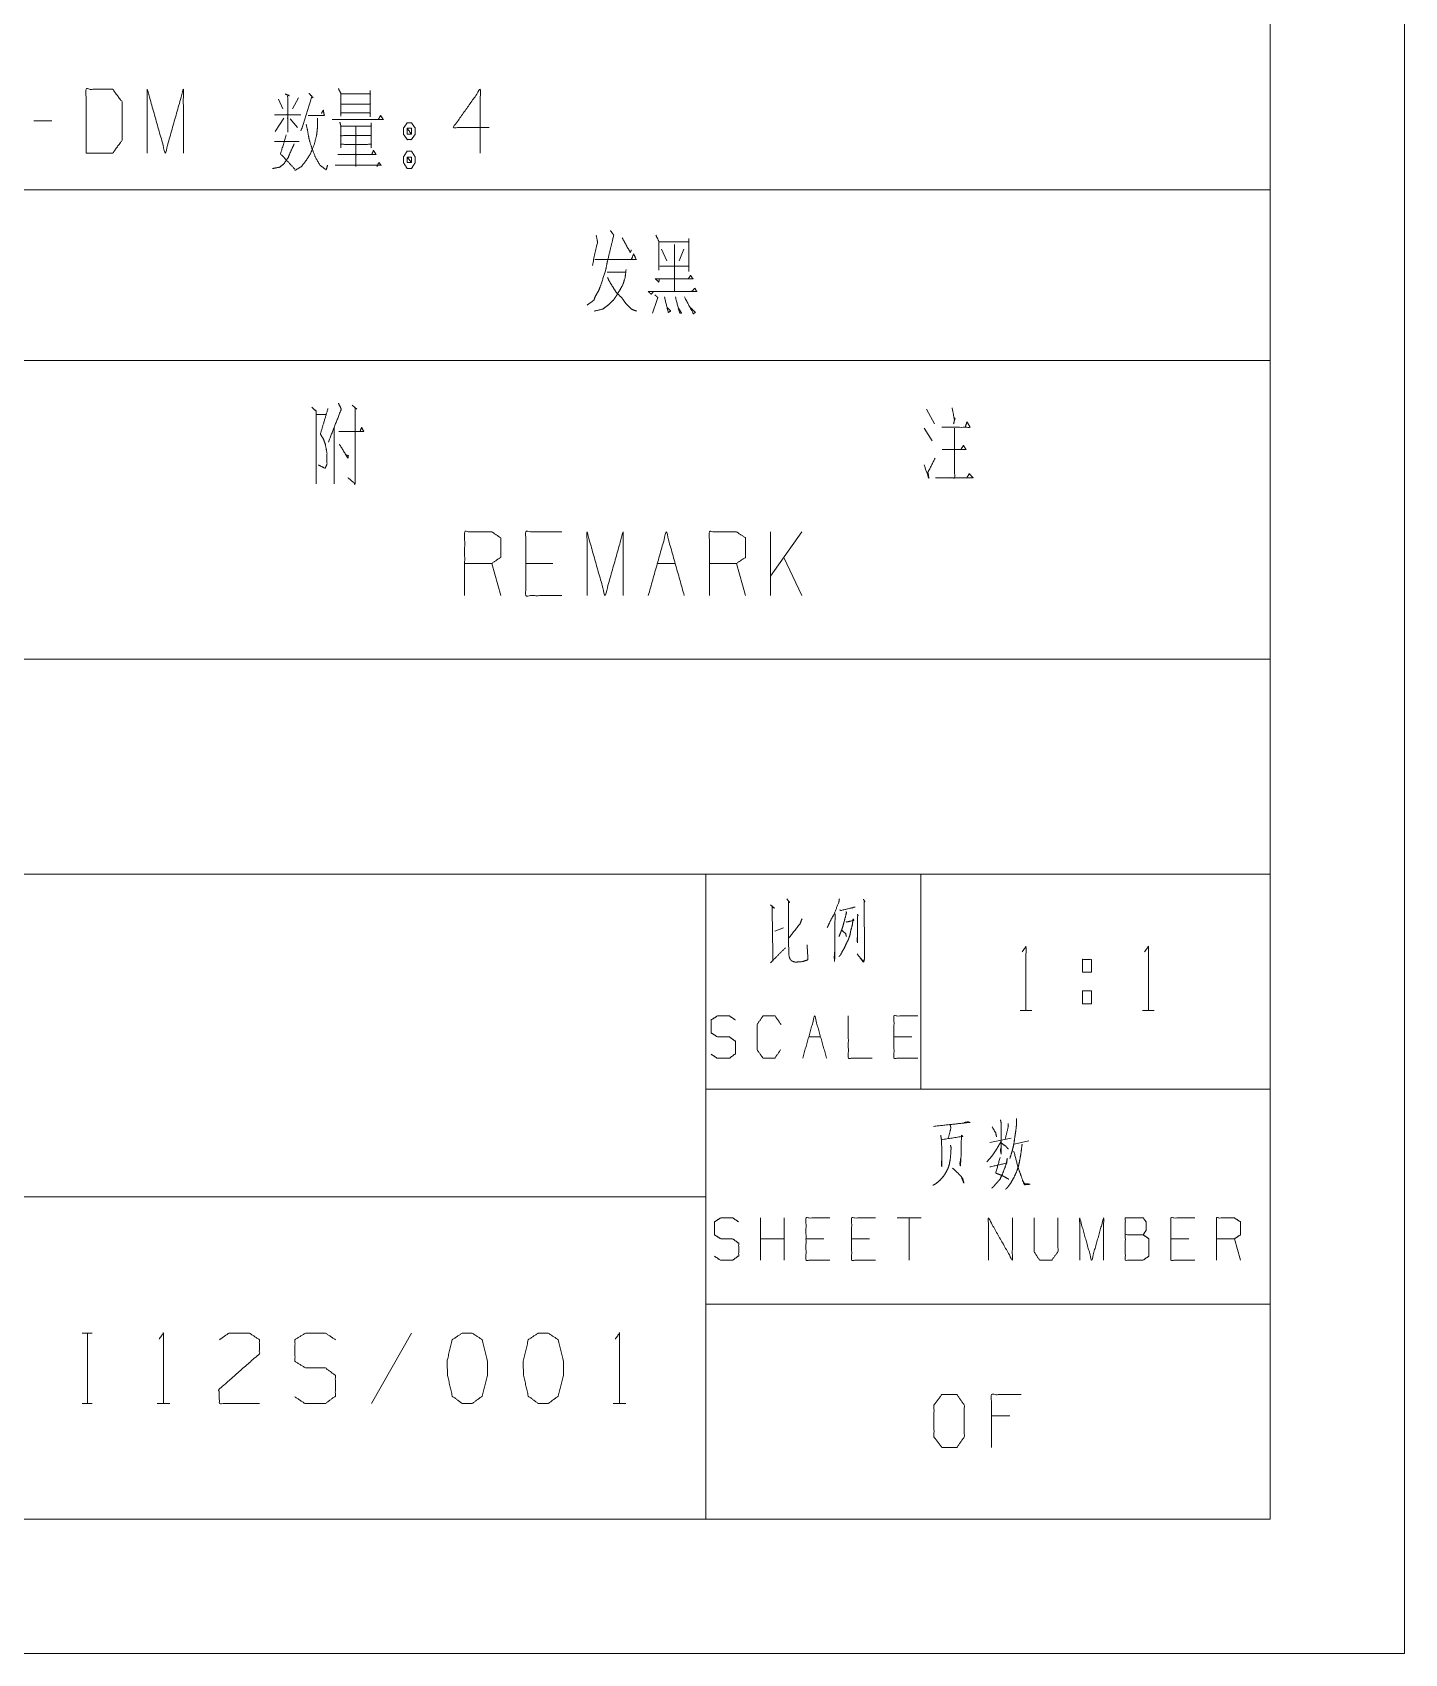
# Model space of a CAD drawing. Header units: millimetres. Extents: x 0 to 210, y 0 to 297.
# Drawn here: x 158.9 to 210, y 0 to 60.3 of the extents above; entities that cross this region are included whole.
import ezdxf

# ---------------------------------------------------------------- set-up
doc = ezdxf.new("R2010")
doc.units = ezdxf.units.MM
doc.layers.add('101', color=7, linetype='Continuous', true_color=0xffffff)

msp = doc.modelspace()

# ---------------------------------------------------------------- linework, layer by layer
at = {"layer": '101', "color": 133, "linetype": 'Continuous', "lineweight": 18}
for p, q in [((210, 0), (210, 297)), ((205, 5), (205, 292)), ((25, 37), (205, 37)), ((25, 29), (205, 29)), ((184, 29), (184, 5)), ((192, 29), (192, 21)), ((184, 21), (205, 21)), ((75, 17), (184, 17)), ((184, 13), (205, 13)), ((25, 5), (205, 5)), ((25, 5), (205, 5)), ((0, 0), (210, 0))]:
    msp.add_line(p, q, dxfattribs=at)
at = {"layer": '101', "color": 72, "linetype": 'Continuous', "lineweight": 18}
for p, q in [((168.108, 57.829), (168.267, 57.479)), ((168.85, 57.879), (168.62, 57.479)), ((159.674, 57.029), (159.002, 57.029)), ((168.302, 57.129), (167.984, 56.629)), ((168.532, 57.104), (168.815, 56.779)), ((167.949, 56.254), (168.868, 56.254)), ((158, 54.463), (205, 54.463)), ((205, 54.463), (205, 48.113)), ((182.269, 52.525), (183.365, 52.525)), ((183.365, 52.65), (183.365, 51.425)), ((182.357, 52.25), (182.552, 51.825)), ((182.835, 52.425), (182.835, 50.675)), ((183.188, 52.25), (183.011, 51.825)), ((180.328, 51.4), (181, 51.4)), ((182.287, 51.625), (183.365, 51.625)), ((158, 48.113), (205, 48.113)), ((205, 48.113), (205, 37)), ((170.844, 46.45), (171.021, 46.3)), ((169.518, 46.1), (169.872, 46.1)), ((192.212, 46.3), (192.513, 45.75)), ((170.172, 45.6), (170.172, 43.525)), ((192.124, 45.6), (192.425, 45.125)), ((187.578, 41.737), (186.411, 40.088)), ((186.411, 39.362), (186.411, 41.737)), ((176.372, 39.362), (176.037, 40.563)), ((178.313, 40.563), (177.306, 40.563)), ((182.194, 40.563), (182.866, 40.563)), ((185.478, 39.362), (185.142, 40.563)), ((187.578, 39.362), (186.906, 40.788)), ((158, 37), (205, 37)), ((186.571, 26.885), (186.893, 27.009)), ((198.014, 24.655), (198.349, 24.655)), ((198.014, 24.655), (198.014, 24.18)), ((195.702, 23.93), (196.126, 23.93)), ((200.255, 23.93), (200.679, 23.93)), ((187.829, 22.946), (188.274, 22.946)), ((191.668, 22.946), (191.001, 22.946)), ((194.569, 19.017), (195.359, 19.182)), ((195.476, 18.955), (196.018, 19.079)), ((186.031, 14.637), (186.031, 16.21)), ((186.921, 14.637), (186.921, 16.21)), ((192.013, 16.21), (191.123, 16.21)), ((191.568, 16.21), (191.568, 14.637)), ((186.921, 15.432), (186.031, 15.432)), ((188.396, 15.432), (187.729, 15.432)), ((190.093, 15.432), (189.426, 15.432)), ((201.974, 15.432), (201.306, 15.432)), ((203.893, 14.637), (203.671, 15.432)), ((160.796, 11.925), (161.166, 11.925)), ((160.991, 11.925), (160.991, 9.303)), ((173.047, 11.925), (171.564, 9.303)), ((160.796, 9.303), (161.166, 9.303)), ((163.585, 9.303), (164.054, 9.303)), ((180.557, 9.303), (181.026, 9.303)), ((195.315, 8.851), (194.628, 8.851))]:
    msp.add_line(p, q, dxfattribs=at)
for points, knots in [([(160.943, 55.829), (161.932, 55.829), (162.286, 56.304), (162.286, 57.729), (161.932, 58.204), (160.943, 58.204), (160.943, 55.829)], [0, 0, 0.142135, 0.22716, 0.43179, 0.516816, 0.658951, 1, 1]), ([(163.219, 55.829), (163.219, 58.204), (163.891, 55.829), (164.562, 58.204), (164.562, 55.829)], [0, 0, 0.245192, 0.5, 0.754808, 1, 1]), ([(168.355, 58.029), (168.514, 57.954), (168.444, 58.004), (168.444, 56.604), (168.444, 57.254), (167.949, 57.254), (168.939, 57.254)], [0, 0, 0.046315, 0.06912, 0.437817, 0.608997, 0.739331, 1, 1]), ([(169.239, 58.054), (169.398, 57.879), (169.345, 57.929), (168.939, 56.654)], [0, 0, 0.143537, 0.18777, 1, 1]), ([(170.331, 58.229), (170.42, 58.054), (170.42, 57.204), (170.42, 57.329), (171.516, 57.329), (171.516, 57.179), (171.516, 58.154), (171.516, 58.029), (170.42, 58.029), (171.516, 58.029), (171.516, 57.654), (170.42, 57.654)], [0, 0, 0.027307, 0.145701, 0.163111, 0.315748, 0.336642, 0.472446, 0.489857, 0.642494, 0.795131, 0.847363, 1, 1]), ([(175.945, 56.779), (174.601, 56.779), (175.609, 58.204), (175.609, 55.829)], [0, 0, 0.245868, 0.565295, 1, 1]), ([(169.204, 57.229), (169.805, 57.229), (169.769, 57.429), (169.699, 57.304)], [0, 0, 0.634144, 0.848458, 1, 1]), ([(169.557, 57.129), (169.557, 56.829), (169.522, 56.504), (169.433, 56.154), (169.292, 55.804), (169.133, 55.554), (168.956, 55.329), (168.709, 55.179)], [0, 0, 0.134098, 0.280225, 0.441582, 0.610314, 0.742764, 0.870658, 1, 1]), ([(169.133, 56.904), (169.186, 56.654), (169.239, 56.354), (169.345, 56.004), (169.486, 55.654), (169.646, 55.379), (169.875, 55.204), (169.928, 55.379)], [0, 0, 0.122115, 0.267686, 0.442435, 0.622808, 0.774612, 0.912623, 1, 1]), ([(170.102, 57.079), (171.993, 57.079), (171.904, 57.229), (171.816, 57.079)], [0, 0, 0.844515, 0.922257, 1, 1]), ([(170.384, 56.979), (170.42, 56.854), (170.42, 56.029), (170.42, 56.154), (171.551, 56.154), (171.551, 56.029), (171.551, 56.954), (171.551, 56.829), (170.42, 56.829), (170.42, 56.479), (171.551, 56.479), (170.985, 56.479), (170.985, 56.829), (170.985, 55.329), (170.985, 55.779), (170.314, 55.779), (171.728, 55.779), (171.639, 55.929), (171.569, 55.779)], [0, 0, 0.011506, 0.084582, 0.095654, 0.195852, 0.206924, 0.288857, 0.299929, 0.400127, 0.431128, 0.531326, 0.581425, 0.612427, 0.745292, 0.785151, 0.844644, 0.969891, 0.985312, 1, 1]), ([(173.05, 56.954), (172.891, 56.954), (172.749, 56.754), (172.749, 56.529), (172.891, 56.329), (173.05, 56.329), (173.191, 56.529), (173.191, 56.754), (173.05, 56.954)], [0, 0, 0.091012, 0.231142, 0.35987, 0.5, 0.591012, 0.731142, 0.85987, 1, 1]), ([(172.891, 56.529), (173.05, 56.529), (172.891, 56.754), (172.891, 56.529)], [0, 0, 0.241161, 0.658901, 1, 1]), ([(173.05, 56.529), (173.05, 56.754), (172.891, 56.754)], [0, 0, 0.585819, 1, 1]), ([(168.691, 56.179), (168.55, 55.879), (168.461, 55.654), (168.302, 55.429), (168.143, 55.304), (167.878, 55.254)], [0, 0, 0.251052, 0.434034, 0.642626, 0.795766, 1, 1]), ([(168.391, 56.504), (168.179, 55.804), (168.709, 55.229)], [0, 0, 0.483239, 1, 1]), ([(173.191, 55.679), (173.05, 55.904), (172.891, 55.904), (172.749, 55.679), (172.749, 55.479), (172.891, 55.254), (173.05, 55.254), (173.191, 55.479), (173.191, 55.679)], [0, 0, 0.1492, 0.238515, 0.387715, 0.500002, 0.6492, 0.738515, 0.887713, 1, 1]), ([(172.891, 55.679), (172.891, 55.479), (173.05, 55.479)], [0, 0, 0.556976, 1, 1]), ([(173.05, 55.679), (172.891, 55.679), (173.05, 55.479), (173.05, 55.679)], [0, 0, 0.258824, 0.674604, 1, 1]), ([(170.208, 55.379), (171.922, 55.379), (171.834, 55.479), (171.763, 55.329)], [0, 0, 0.85138, 0.917652, 1, 1]), ([(180.452, 52.95), (180.576, 52.775), (180.346, 51.825), (180.275, 51.475), (180.099, 50.925), (180.01, 50.7), (179.904, 50.525), (179.833, 50.35), (179.586, 50.175)], [0, 0, 0.069933, 0.388856, 0.50537, 0.693872, 0.77275, 0.839519, 0.901106, 1, 1]), ([(179.922, 52.775), (179.975, 52.525), (179.78, 51.65)], [0, 0, 0.22186, 1, 1]), ([(180.894, 52.675), (181.194, 52.125), (181.23, 52.225)], [0, 0, 0.855264, 1, 1]), ([(182.145, 52.775), (182.251, 52.55), (182.251, 51.475)], [0, 0, 0.187903, 1, 1]), ([(179.869, 51.875), (181.407, 51.875), (181.318, 52.075), (181.23, 51.875)], [0, 0, 0.778578, 0.889291, 1, 1]), ([(181.035, 51.5), (181, 51.2), (180.912, 50.925), (180.77, 50.675), (180.576, 50.375), (180.364, 50.175), (180.169, 50.025), (179.851, 49.95)], [0, 0, 0.143872, 0.28145, 0.418244, 0.588512, 0.727362, 0.844321, 1, 1]), ([(182.269, 51.125), (182.251, 51.025), (182.128, 51.15), (183.524, 51.15), (183.436, 51.275), (183.347, 51.15)], [0, 0, 0.05129, 0.140117, 0.84536, 0.922677, 1, 1]), ([(180.346, 51.2), (180.417, 51.05), (180.558, 50.825), (180.664, 50.65), (180.894, 50.425), (181.035, 50.225), (181.23, 50.025), (181.424, 49.95)], [0, 0, 0.098119, 0.25536, 0.376435, 0.56672, 0.711651, 0.876695, 1, 1]), ([(182.057, 50.675), (181.969, 50.575), (181.863, 50.675), (183.665, 50.675), (183.595, 50.8), (183.471, 50.675)], [0, 0, 0.055568, 0.11626, 0.866966, 0.926768, 1, 1]), ([(182.11, 50.55), (182.216, 50.45), (182.022, 49.875)], [0, 0, 0.193633, 1, 1]), ([(182.463, 50.475), (182.605, 49.9), (182.693, 49.95), (182.552, 50.1)], [0, 0, 0.658074, 0.770913, 1, 1]), ([(182.87, 50.475), (183.029, 49.875), (183.1, 49.875), (182.976, 50.075)], [0, 0, 0.669907, 0.746201, 1, 1]), ([(183.206, 50.475), (183.542, 49.85), (183.612, 49.9), (183.436, 50.075)], [0, 0, 0.679076, 0.761949, 1, 1]), ([(170.332, 46.525), (170.438, 46.3), (169.96, 45.075)], [0, 0, 0.1591, 1, 1]), ([(169.342, 46.375), (169.501, 46.225), (169.501, 43.525)], [0, 0, 0.074912, 1, 1]), ([(169.943, 46.325), (169.66, 45.375), (169.766, 45.2), (169.837, 45.025), (169.907, 44.675), (169.907, 44.25), (169.837, 44.1), (169.589, 44.225)], [0, 0, 0.379816, 0.458223, 0.530548, 0.667372, 0.830226, 0.89377, 1, 1]), ([(170.95, 46.35), (170.95, 43.525), (170.685, 43.75)], [0, 0, 0.890401, 1, 1]), ([(193.167, 46.35), (193.255, 45.875), (193.273, 45.975), (193.22, 45.75)], [0, 0, 0.592187, 0.716659, 1, 1]), ([(170.349, 45.475), (171.268, 45.475), (171.198, 45.625), (171.145, 45.5)], [0, 0, 0.752925, 0.888766, 1, 1]), ([(193.255, 45.6), (193.255, 43.75), (192.548, 43.75), (193.945, 43.75), (193.803, 43.9), (193.715, 43.75)], [0, 0, 0.426897, 0.590045, 0.912257, 0.959827, 1, 1]), ([(192.778, 45.625), (193.839, 45.625), (193.715, 45.825), (193.662, 45.65)], [0, 0, 0.717264, 0.876322, 1, 1]), ([(170.367, 45), (170.685, 44.475), (170.703, 44.575), (170.614, 44.6)], [0, 0, 0.760435, 0.886228, 1, 1]), ([(192.796, 44.8), (193.68, 44.8), (193.591, 44.95), (193.503, 44.825)], [0, 0, 0.729814, 0.873584, 1, 1]), ([(192.124, 44.225), (192.301, 43.725), (192.266, 43.95), (192.531, 44.475)], [0, 0, 0.393933, 0.563116, 1, 1]), ([(175.029, 39.362), (175.029, 41.737), (176.037, 41.737), (176.372, 41.513), (176.372, 40.788), (176.037, 40.563), (175.029, 40.563)], [0, 0, 0.400951, 0.571036, 0.639278, 0.761673, 0.829915, 1, 1]), ([(178.649, 39.362), (177.306, 39.362), (177.306, 41.737), (178.649, 41.737)], [0, 0, 0.265392, 0.734608, 1, 1]), ([(179.582, 39.362), (179.582, 41.737), (180.254, 39.362), (180.925, 41.737), (180.925, 39.362)], [0, 0, 0.245192, 0.5, 0.754808, 1, 1]), ([(184.135, 39.362), (184.135, 41.737), (185.142, 41.737), (185.478, 41.513), (185.478, 40.788), (185.142, 40.563), (184.135, 40.563)], [0, 0, 0.400951, 0.571036, 0.639278, 0.761673, 0.829915, 1, 1]), ([(186.41, 27.858), (186.557, 27.733), (186.469, 27.775), (186.498, 25.788), (186.41, 25.705), (186.966, 26.264)], [0, 0, 0.060255, 0.090729, 0.71461, 0.752496, 1, 1]), ([(187.01, 28.085), (187.127, 27.94), (187.083, 27.982), (187.083, 27.547), (187.083, 26.719), (187.083, 26.429), (187.083, 26.326), (187.098, 25.933), (187.142, 25.829), (187.201, 25.767), (187.332, 25.726), (187.596, 25.746), (187.786, 25.808), (187.801, 25.829), (187.771, 26.367)], [0, 0, 0.050888, 0.067372, 0.186119, 0.412301, 0.491466, 0.519738, 0.627249, 0.657961, 0.681273, 0.718989, 0.79117, 0.845839, 0.852764, 1, 1]), ([(188.971, 28.085), (188.956, 27.982), (188.781, 27.526), (188.634, 27.257), (188.517, 27.009)], [0, 0, 0.089069, 0.504979, 0.766001, 1, 1]), ([(188.985, 27.671), (189.015, 27.651), (189.044, 27.651), (189.556, 27.775), (189.512, 27.775), (189.439, 27.733)], [0, 0, 0.049781, 0.090425, 0.822292, 0.883256, 1, 1]), ([(189.864, 28.065), (189.922, 27.982), (189.893, 27.961), (189.907, 25.912), (189.907, 25.891), (189.893, 25.767), (189.864, 25.726), (189.629, 26.036), (189.864, 25.746), (189.893, 25.829)], [0, 0, 0.031371, 0.042462, 0.676474, 0.682878, 0.721568, 0.737253, 0.857567, 0.972831, 1, 1]), ([(187.083, 26.616), (187.508, 27.154), (187.581, 27.34)], [0, 0, 0.77398, 1, 1]), ([(188.81, 27.526), (188.795, 25.767), (188.781, 25.891), (188.781, 25.912), (188.795, 26.098)], [0, 0, 0.841012, 0.900786, 0.910681, 1, 1]), ([(189.22, 27.609), (189.234, 27.568), (189.161, 27.278), (189.088, 27.009), (189.015, 26.823), (188.956, 26.678)], [0, 0, 0.044894, 0.350479, 0.635591, 0.840224, 1, 1]), ([(189.22, 27.216), (189.512, 27.278), (189.483, 27.34), (189.454, 27.112), (189.395, 26.905), (189.366, 26.74), (189.307, 26.574), (189.234, 26.429), (189.161, 26.264), (189.088, 26.14), (189.015, 25.995), (188.956, 25.933)], [0, 0, 0.158182, 0.194476, 0.315843, 0.429568, 0.518472, 0.611327, 0.697145, 0.792857, 0.869066, 0.954883, 1, 1]), ([(189.644, 27.506), (189.673, 27.464), (189.644, 27.444), (189.644, 26.45), (189.629, 26.554), (189.644, 26.678)], [0, 0, 0.038712, 0.066084, 0.824707, 0.904517, 1, 1]), ([(189.073, 26.905), (189.205, 26.781), (189.234, 26.678)], [0, 0, 0.6273, 1, 1]), ([(195.772, 26.105), (195.914, 26.305), (195.914, 23.93)], [0, 0, 0.09349, 1, 1]), ([(200.325, 26.105), (200.467, 26.305), (200.467, 23.93)], [0, 0, 0.09349, 1, 1]), ([(198.014, 25.355), (198.014, 25.83), (198.349, 25.83), (198.349, 25.355), (198.014, 25.355)], [0, 0, 0.292908, 0.5, 0.792908, 1, 1]), ([(198.349, 24.655), (198.349, 24.18), (198.014, 24.18)], [0, 0, 0.585816, 1, 1]), ([(184.2, 22.3), (184.423, 22.151), (184.879, 22.151), (185.102, 22.316), (185.102, 22.78), (184.879, 22.946), (184.434, 22.946), (184.2, 23.095), (184.2, 23.575), (184.434, 23.724), (184.879, 23.724), (185.102, 23.575)], [0, 0, 0.068033, 0.184053, 0.254519, 0.372335, 0.442802, 0.555844, 0.62637, 0.748394, 0.81892, 0.931963, 1, 1]), ([(186.787, 22.465), (186.565, 22.151), (186.132, 22.151), (185.909, 22.465), (185.909, 23.409), (186.132, 23.724), (186.577, 23.724), (186.799, 23.409)], [0, 0, 0.114566, 0.243364, 0.357934, 0.638584, 0.753153, 0.88543, 1, 1]), ([(187.606, 22.151), (188.051, 23.724), (188.496, 22.151)], [0, 0, 0.499999, 1, 1]), ([(189.304, 23.724), (189.304, 22.151), (190.193, 22.151)], [0, 0, 0.638737, 1, 1]), ([(191.891, 22.151), (191.001, 22.151), (191.001, 23.724), (191.891, 23.724)], [0, 0, 0.265388, 0.734612, 1, 1]), ([(195.564, 19.907), (195.564, 19.783), (195.55, 19.555), (195.506, 19.265), (195.462, 18.955), (195.403, 18.706), (195.33, 18.479), (195.315, 18.416)], [0, 0, 0.081859, 0.232245, 0.425428, 0.632112, 0.800315, 0.957949, 1, 1]), ([(192.477, 19.617), (193.823, 19.762), (193.765, 19.783), (193.618, 19.762)], [0, 0, 0.865803, 0.905501, 1, 1]), ([(193.091, 19.679), (193.121, 19.555), (193.018, 19.162)], [0, 0, 0.238945, 1, 1]), ([(194.657, 19.596), (194.789, 19.369), (194.818, 19.224)], [0, 0, 0.640218, 1, 1]), ([(194.964, 19.865), (194.993, 19.721), (194.993, 18.582), (194.964, 18.727), (194.993, 18.851)], [0, 0, 0.094654, 0.823642, 0.918295, 1, 1]), ([(195.257, 19.721), (195.257, 19.617), (195.14, 19.141)], [0, 0, 0.174306, 1, 1]), ([(193.106, 18.913), (193.135, 18.789), (193.121, 18.748), (193.106, 18.458), (193.062, 18.209), (193.018, 18.065), (192.945, 17.92), (192.857, 17.775), (192.711, 17.609), (192.565, 17.485), (192.447, 17.423)], [0, 0, 0.073226, 0.098425, 0.264943, 0.409701, 0.496587, 0.589742, 0.686971, 0.813796, 0.923946, 1, 1]), ([(192.74, 19.286), (192.769, 19.12), (192.784, 18.686), (192.784, 18.106), (192.769, 18.189), (192.769, 18.334)], [0, 0, 0.119124, 0.427225, 0.837795, 0.897357, 1, 1]), ([(192.769, 19.12), (193.56, 19.244), (193.516, 19.286), (193.501, 18.934), (193.501, 18.561), (193.487, 18.334), (193.472, 18.147), (193.457, 18.23), (193.487, 18.416)], [0, 0, 0.351979, 0.378529, 0.533489, 0.697424, 0.797813, 0.880033, 0.917027, 1, 1]), ([(194.979, 19.037), (194.847, 18.81), (194.715, 18.603), (194.584, 18.437), (194.452, 18.292)], [0, 0, 0.287233, 0.555137, 0.786183, 1, 1]), ([(194.993, 18.996), (195.169, 18.872), (195.257, 18.768)], [0, 0, 0.613114, 1, 1]), ([(195.769, 18.955), (195.725, 18.603), (195.681, 18.354), (195.637, 18.147), (195.579, 17.961), (195.462, 17.713), (195.359, 17.526), (195.242, 17.361), (195.154, 17.278)], [0, 0, 0.194372, 0.332632, 0.448612, 0.555646, 0.70616, 0.822691, 0.933849, 1, 1]), ([(194.569, 18.106), (195.198, 18.251), (195.213, 18.437), (195.213, 18.354), (195.14, 18.106), (195.037, 17.837), (194.935, 17.63), (194.818, 17.506), (194.715, 17.381), (194.642, 17.319)], [0, 0, 0.304469, 0.392577, 0.431617, 0.55371, 0.68947, 0.798366, 0.878841, 0.95475, 1, 1]), ([(194.949, 18.458), (194.789, 17.878), (194.891, 17.837), (195.008, 17.795), (195.125, 17.733), (195.271, 17.651)], [0, 0, 0.529111, 0.626299, 0.735529, 0.852099, 1, 1]), ([(195.447, 18.686), (195.476, 18.644), (195.623, 18.065), (195.725, 17.795), (195.828, 17.506), (195.857, 17.444), (196.076, 17.464), (195.857, 17.485), (195.784, 17.609)], [0, 0, 0.026719, 0.34174, 0.493478, 0.65546, 0.691638, 0.807834, 0.92403, 1, 1]), ([(193.179, 18.065), (193.384, 17.878), (193.501, 17.754), (193.56, 17.671), (193.604, 17.506), (193.516, 17.713)], [0, 0, 0.292978, 0.473572, 0.580854, 0.762109, 1, 1]), ([(184.322, 14.786), (184.545, 14.637), (185.001, 14.637), (185.224, 14.802), (185.224, 15.266), (185.001, 15.432), (184.557, 15.432), (184.322, 15.581), (184.322, 16.061), (184.557, 16.21), (185.001, 16.21), (185.224, 16.061)], [0, 0, 0.068037, 0.184053, 0.254519, 0.372335, 0.442801, 0.555843, 0.62637, 0.748394, 0.81892, 0.931963, 1, 1]), ([(188.618, 14.637), (187.729, 14.637), (187.729, 16.21), (188.618, 16.21)], [0, 0, 0.265391, 0.734609, 1, 1]), ([(190.316, 14.637), (189.426, 14.637), (189.426, 16.21), (190.316, 16.21)], [0, 0, 0.265391, 0.734609, 1, 1]), ([(194.517, 14.637), (194.517, 16.21), (195.407, 14.637), (195.407, 16.21)], [0, 0, 0.317574, 0.682426, 1, 1]), ([(196.215, 16.21), (196.215, 14.951), (196.425, 14.637), (196.87, 14.637), (197.104, 14.951), (197.104, 16.21)], [0, 0, 0.33715, 0.438597, 0.557783, 0.66285, 1, 1]), ([(197.912, 14.637), (197.912, 16.21), (198.357, 14.637), (198.802, 16.21), (198.802, 14.637)], [0, 0, 0.245192, 0.5, 0.754808, 1, 1]), ([(199.609, 15.581), (199.609, 16.21), (200.276, 16.21), (200.382, 16.061), (200.382, 15.746), (200.276, 15.581), (199.609, 15.581), (199.609, 14.637), (200.265, 14.637), (200.487, 14.786), (200.487, 15.432), (200.276, 15.581)], [0, 0, 0.115918, 0.238848, 0.272469, 0.330428, 0.366583, 0.489513, 0.66339, 0.784161, 0.833486, 0.952454, 1, 1]), ([(202.196, 14.637), (201.306, 14.637), (201.306, 16.21), (202.196, 16.21)], [0, 0, 0.265388, 0.734612, 1, 1]), ([(203.004, 14.637), (203.004, 16.21), (203.671, 16.21), (203.893, 16.061), (203.893, 15.581), (203.671, 15.432), (203.004, 15.432)], [0, 0, 0.400954, 0.571038, 0.639279, 0.761675, 0.829916, 1, 1]), ([(163.663, 11.704), (163.819, 11.925), (163.819, 9.303)], [0, 0, 0.093491, 1, 1]), ([(165.907, 11.677), (166.258, 11.925), (167.019, 11.925), (167.39, 11.677), (167.39, 11.152), (165.887, 9.827), (165.907, 9.303), (167.39, 9.303)], [0, 0, 0.069692, 0.192978, 0.265274, 0.350227, 0.674741, 0.759753, 1, 1]), ([(168.716, 9.551), (169.087, 9.303), (169.848, 9.303), (170.218, 9.579), (170.218, 10.352), (169.848, 10.628), (169.106, 10.628), (168.716, 10.876), (168.716, 11.677), (169.106, 11.925), (169.848, 11.925), (170.218, 11.677)], [0, 0, 0.068035, 0.184055, 0.254519, 0.372335, 0.442799, 0.555844, 0.62637, 0.748394, 0.81892, 0.931965, 1, 1]), ([(175.31, 9.303), (175.681, 9.579), (175.876, 10.352), (175.876, 10.876), (175.681, 11.677), (175.31, 11.925), (174.939, 11.925), (174.568, 11.677), (174.373, 10.876), (174.393, 10.352), (174.568, 9.579), (174.939, 9.303), (175.31, 9.303)], [0, 0, 0.067525, 0.183971, 0.260584, 0.380944, 0.446141, 0.500306, 0.565504, 0.685864, 0.762529, 0.87831, 0.945835, 1, 1]), ([(178.139, 9.303), (178.509, 9.579), (178.704, 10.352), (178.704, 10.876), (178.509, 11.677), (178.139, 11.925), (177.768, 11.925), (177.397, 11.677), (177.202, 10.876), (177.221, 10.352), (177.397, 9.579), (177.768, 9.303), (178.139, 9.303)], [0, 0, 0.067525, 0.18397, 0.260582, 0.380941, 0.446139, 0.500306, 0.565503, 0.685862, 0.762527, 0.878308, 0.945833, 1, 1]), ([(180.636, 11.704), (180.792, 11.925), (180.792, 9.303)], [0, 0, 0.093489, 1, 1]), ([(194.628, 7.671), (194.628, 9.637), (195.74, 9.637)], [0, 0, 0.638731, 1, 1]), ([(192.784, 7.671), (193.34, 7.671), (193.618, 8.064), (193.618, 9.244), (193.34, 9.637), (192.784, 9.637), (192.491, 9.244), (192.491, 8.064), (192.784, 7.671)], [0, 0, 0.102686, 0.191621, 0.409478, 0.498413, 0.601099, 0.691621, 0.909478, 1, 1])]:
    msp.add_open_spline(points, degree=1, knots=knots, dxfattribs=at)
msp.add_open_spline([(181.859, 39.362), (182.53, 41.737), (183.202, 39.362)], degree=1, dxfattribs=at)

doc.saveas('drawing.dxf')
